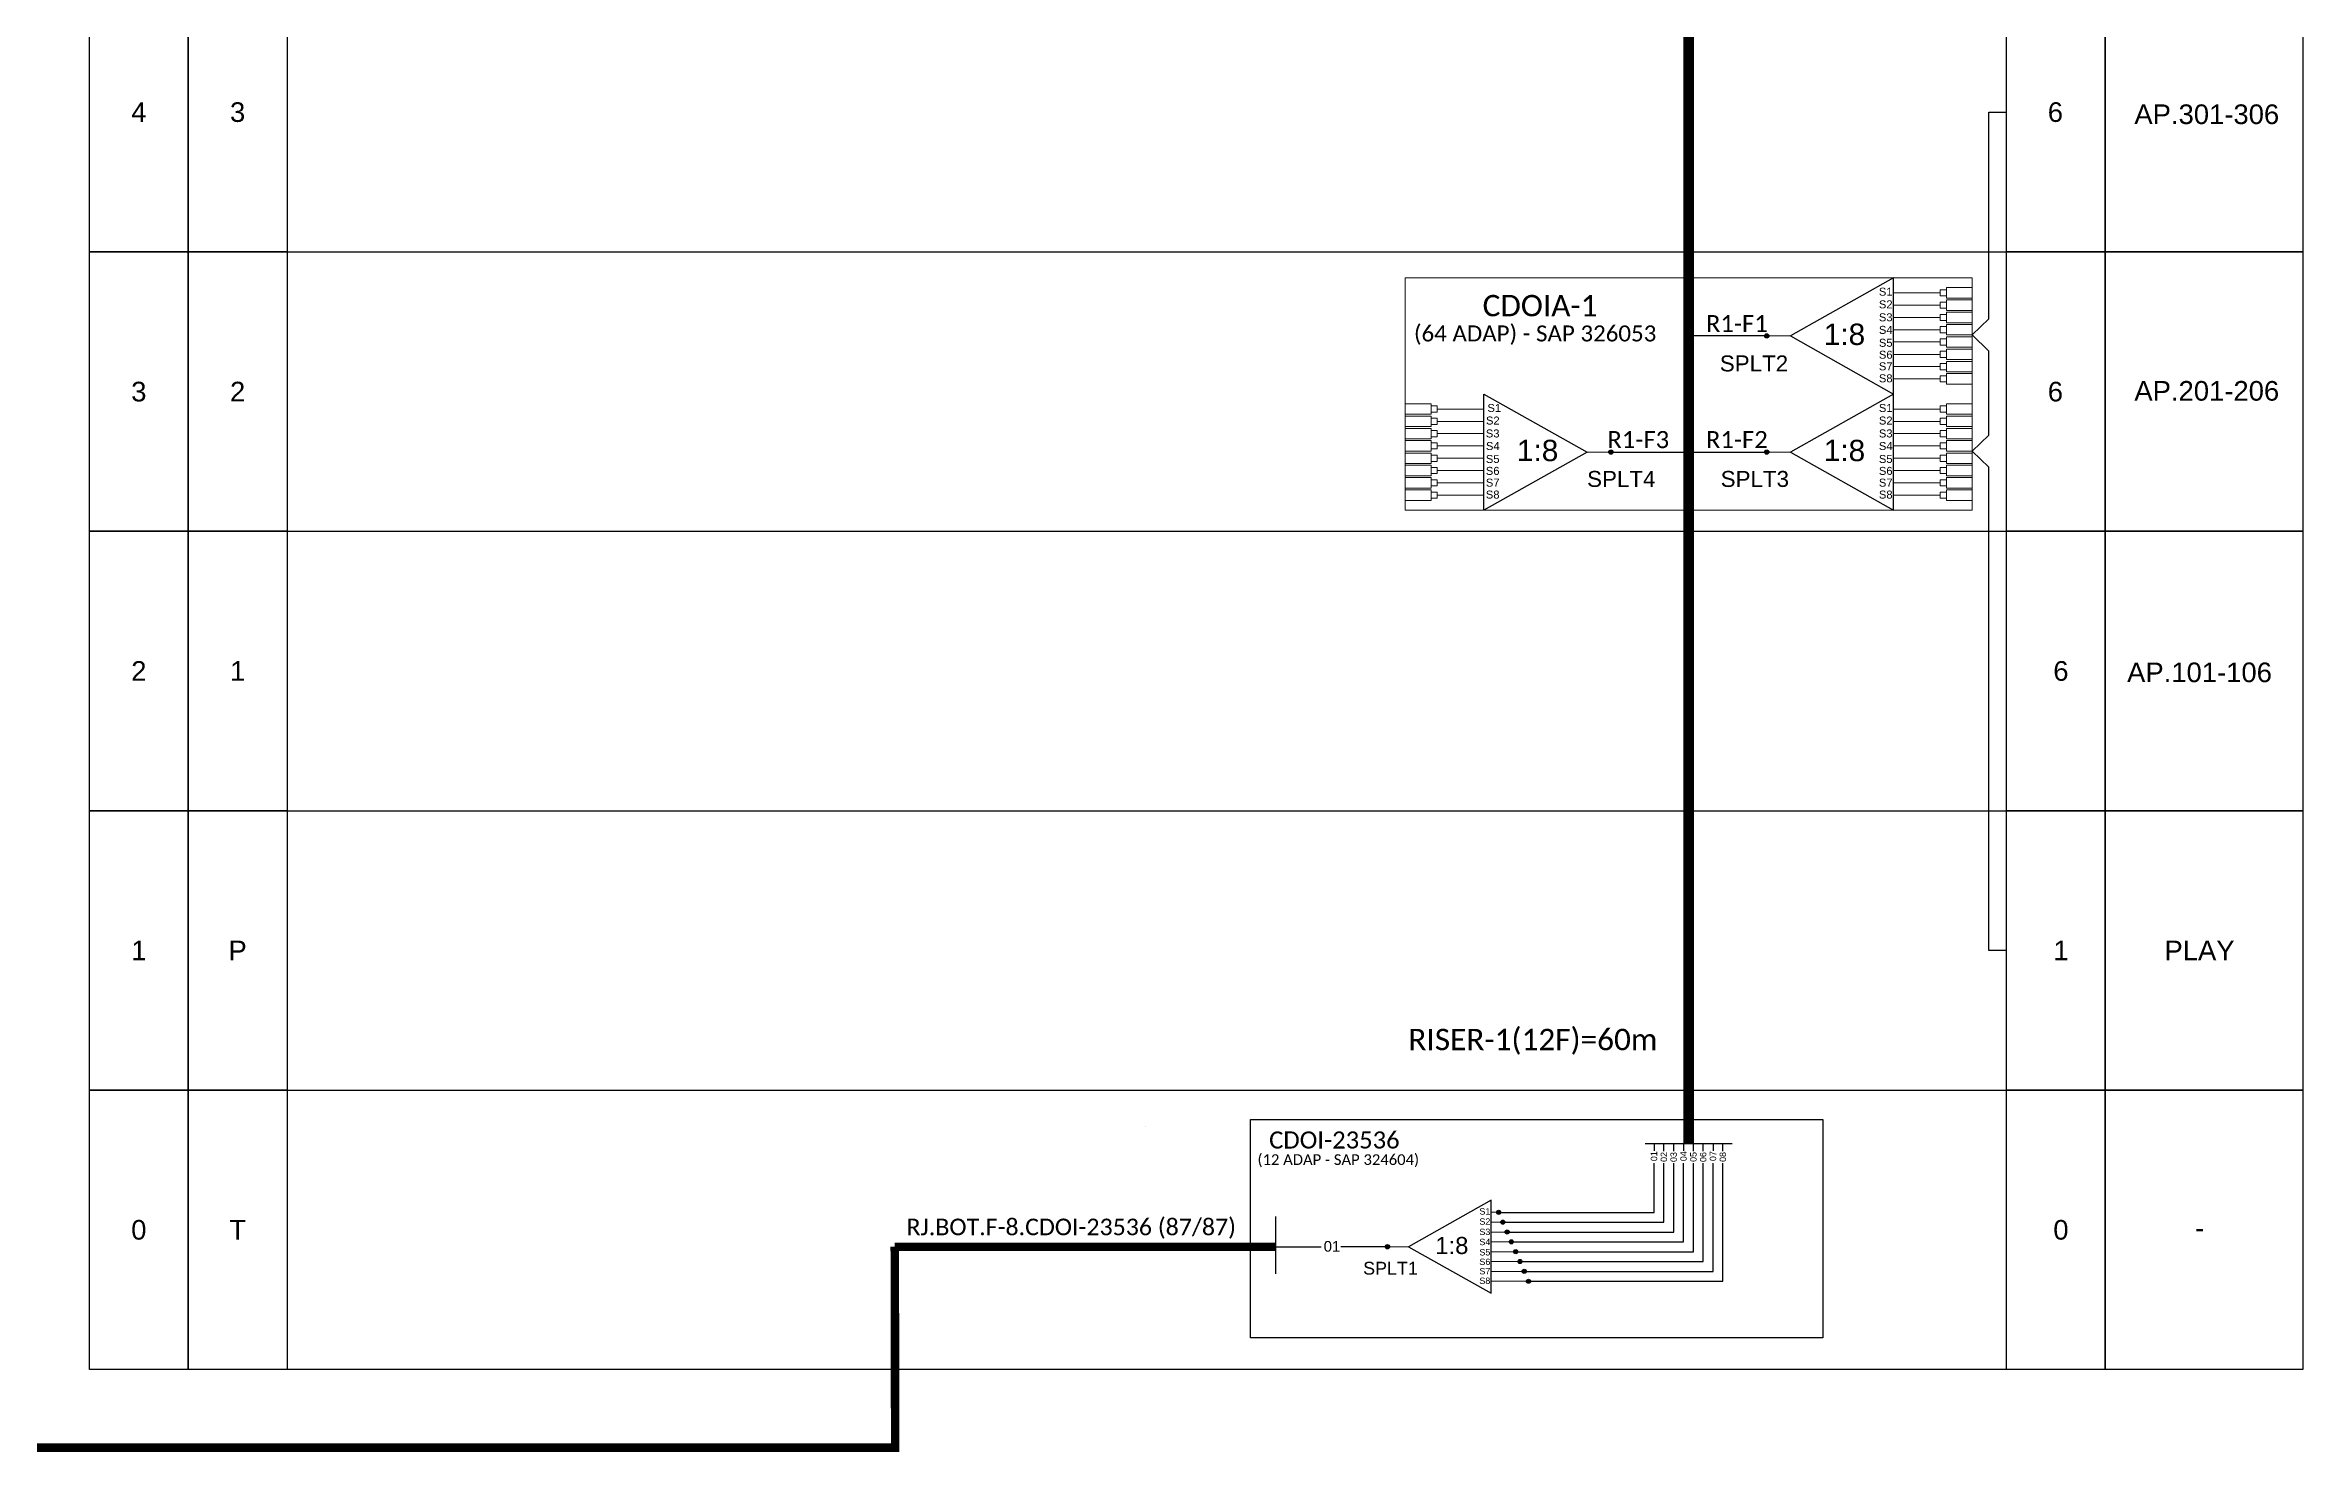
# Paper-space layout 'CDOI-23535-23536' of a CAD drawing. Extents: x 1042 to 2895, y 14 to 608.
# Drawn here: x 2479.8 to 2691.4, y 168.9 to 300.8 of the extents above; entities that cross this region are included whole.
import ezdxf
from ezdxf.enums import TextEntityAlignment as Align

# ---------------------------------------------------------------- set-up
doc = ezdxf.new("R2010")
doc.units = ezdxf.units.DM
doc.header["$MEASUREMENT"] = 0
doc.header["$PDMODE"] = 33
doc.header["$PDSIZE"] = 1e-05
doc.layers.add('cerco área', color=2, linetype='Continuous')
doc.styles.add('ARIAL', font='arial.ttf')
doc.styles.add('MtXpl_Calibri', font='calibri.ttf')
doc.styles.add('WMF-Calibri0', font='calibri.ttf')
doc.linetypes.add('FENCELINE1', pattern='A,0.25,-0.1,[133,ltypeshp.shx,S=0.1,R=0,X=-0.1,Y=0],-0.1,1', length=1.45)

# ---------------------------------------------------------------- blocks, each defined once
blk = doc.blocks.new('LEG_64ADAP_ESQ')
blk.add_point((0, 0))
at = {"color": 1, "style": 'WMF-Calibri0', "flags": 4}
blk.add_attdef('CDO', (-4.08, -3.61), '', height=2, dxfattribs=at)
blk.add_attdef('MODELO', text='', height=1.5, dxfattribs=at).set_placement((-1.47, -5.97), align=Align.CENTER)
blk = doc.blocks.new('SPLITTER_')
blk.add_point((0, 0))
at = {"style": 'ARIAL', "flags": 4}
blk.add_attdef('SPLT', (0, -3.26), '', height=1.5, dxfattribs=at)
blk = doc.blocks.new('A$C415C251F')
at = {"color": 3}
blk.add_point((0, 0), dxfattribs=at)
blk = doc.blocks.new('LEG_CDOIA8_C-SPLT_ESQ')
at = {"color": 3, "extrusion": (0, 0, -1), "xscale": -1, "zscale": -1}
blk.add_blockref('A$C415C251F', (0, 0), dxfattribs=at)
at = {"color": 1, "style": 'WMF-Calibri0', "flags": 4}
blk.add_attdef('CDO', (21.44, -2.61), '', height=2, dxfattribs=at)
blk.add_attdef('MODELO', text='', height=1.5, dxfattribs=at).set_placement((22.54, -4.54), align=Align.CENTER)
at = {"style": 'ARIAL', "flags": 4}
blk.add_attdef('SPLITAGEM', text='', height=1.5, dxfattribs=at).set_placement((18.61, -12.59), align=Align.CENTER)
blk = doc.blocks.new('SPLT_1-8_DIV_DIR')
h = blk.add_hatch(color=3)
h.dxf.hatch_style = 1
edge = h.paths.add_edge_path()
edge.add_arc((12.77, 4.04), 0.242, 0, 360)
h = blk.add_hatch(color=3)
h.dxf.hatch_style = 1
edge = h.paths.add_edge_path()
edge.add_arc((13.27, 2.88), 0.242, 0, 360)
h = blk.add_hatch(color=3)
h.dxf.hatch_style = 1
edge = h.paths.add_edge_path()
edge.add_arc((13.77, 1.73), 0.242, 0, 360)
h = blk.add_hatch(color=3)
h.dxf.hatch_style = 1
edge = h.paths.add_edge_path()
edge.add_arc((14.27, 0.58), 0.242, 0, 360)
h = blk.add_hatch(color=3)
h.dxf.hatch_style = 1
edge = h.paths.add_edge_path()
edge.add_arc((14.77, -0.58), 0.242, 0, 360)
h = blk.add_hatch(color=3)
h.dxf.hatch_style = 1
edge = h.paths.add_edge_path()
edge.add_arc((15.27, -1.73), 0.242, 0, 360)
h = blk.add_hatch(color=3)
h.dxf.hatch_style = 1
edge = h.paths.add_edge_path()
edge.add_arc((15.77, -2.88), 0.242, 0, 360)
h = blk.add_hatch(color=3)
h.dxf.hatch_style = 1
edge = h.paths.add_edge_path()
edge.add_arc((16.27, -4.04), 0.242, 0, 360)
at = {"color": 1}
blk.add_lwpolyline([(11.89, 5.45), (2.22, 0), (11.89, -5.45), (11.89, 5.45)], dxfattribs=at)
at = {"color": 7, "lineweight": 0}
for points in [[(12.77, 4.04), (11.89, 4.04)], [(11.89, 2.88), (13.27, 2.88)], [(11.89, 1.73), (13.77, 1.73)], [(11.89, 0.58), (14.27, 0.58)], [(11.89, -0.58), (14.77, -0.58)], [(11.89, -1.73), (15.27, -1.73)], [(11.89, -2.88), (15.77, -2.88)], [(11.89, -4.04), (16.27, -4.04)]]:
    blk.add_lwpolyline(points, dxfattribs=at)
at = {"color": 1, "lineweight": 0}
blk.add_lwpolyline([(2.22, 0), (0, 0)], dxfattribs=at)
at = {"color": 3}
for centre in [(12.77, 4.04), (13.27, 2.88), (13.77, 1.73), (14.27, 0.58), (14.77, -0.58), (15.27, -1.73), (15.77, -2.88), (16.27, -4.04)]:
    blk.add_circle(centre, 0.242, dxfattribs=at)
at = {"color": 1, "style": 'ARIAL'}
for s, height, p in [('S1', 0.75, (10.52, 3.77)), ('S2', 0.75, (10.52, 2.58)), ('1:8', 2, (5.35, -0.85)), ('S3', 0.75, (10.52, 1.37)), ('S4', 0.75, (10.52, 0.19)), ('S5', 0.75, (10.52, -1.02)), ('S6', 0.75, (10.52, -2.14)), ('S7', 0.75, (10.52, -3.24)), ('S8', 0.75, (10.52, -4.36))]:
    blk.add_text(s, height=height, dxfattribs=at).set_placement(p)

psp = doc.layouts.new('CDOI-23535-23536')

# ---------------------------------------------------------------- hatches: boundary and pattern name
h = psp.add_hatch(color=3)
h.dxf.hatch_style = 1
edge = h.paths.add_edge_path()
edge.add_arc((2641.15, 273.53), 0.205, 0, 360)
h = psp.add_hatch(color=3)
h.dxf.hatch_style = 1
edge = h.paths.add_edge_path()
edge.add_arc((2626.54, 262.64), 0.205, 0, 360)
h = psp.add_hatch(color=3)
h.dxf.hatch_style = 1
edge = h.paths.add_edge_path()
edge.add_arc((2641.15, 262.64), 0.205, 0, 360)
h = psp.add_hatch(color=3)
h.dxf.hatch_style = 1
edge = h.paths.add_edge_path()
edge.add_arc((2605.6, 188.14), 0.205, 0, 360)

# ---------------------------------------------------------------- linework, layer by layer
at = {"color": 0}
for p, q in [((2502.46, 202.83), (2663.62, 202.83)), ((2663.62, 202.83), (2672.88, 202.83)), ((2663.62, 176.63), (2663.62, 202.83)), ((2672.88, 202.83), (2691.39, 202.83)), ((2672.88, 176.63), (2672.88, 202.83)), ((2672.88, 202.83), (2672.88, 176.63)), ((2691.39, 202.83), (2691.39, 176.63)), ((2663.62, 176.63), (2502.46, 176.63)), ((2672.88, 176.63), (2663.62, 176.63)), ((2691.39, 176.63), (2672.88, 176.63))]:
    psp.add_line(p, q, dxfattribs=at)
at = {"color": 5, "const_width": 1}
psp.add_lwpolyline([(2633.84, 341.22), (2633.84, 197.81)], dxfattribs=at)
at = {"color": 0}
for points in [[(2483.94, 307.61), (2493.2, 307.61), (2493.2, 281.41), (2483.94, 281.41)], [(2493.2, 307.61), (2502.46, 307.61), (2502.46, 281.41), (2493.2, 281.41)], [(2663.62, 307.61), (2672.88, 307.61), (2672.88, 281.41), (2663.62, 281.41)], [(2672.88, 307.61), (2691.39, 307.61), (2691.39, 281.41), (2672.88, 281.41)], [(2483.94, 281.41), (2493.2, 281.41), (2493.2, 255.22), (2483.94, 255.22)], [(2493.2, 281.41), (2502.46, 281.41), (2502.46, 255.22), (2493.2, 255.22)], [(2663.62, 281.41), (2672.88, 281.41), (2672.88, 255.22), (2663.62, 255.22)], [(2672.88, 281.41), (2691.39, 281.41), (2691.39, 255.22), (2672.88, 255.22)], [(2483.94, 255.22), (2493.2, 255.22), (2493.2, 229.02), (2483.94, 229.02)], [(2493.2, 255.22), (2502.46, 255.22), (2502.46, 229.02), (2493.2, 229.02)], [(2663.62, 255.22), (2672.88, 255.22), (2672.88, 229.02), (2663.62, 229.02)], [(2672.88, 255.22), (2691.39, 255.22), (2691.39, 229.02), (2672.88, 229.02)], [(2483.94, 229.02), (2493.2, 229.02), (2493.2, 202.83), (2483.94, 202.83)], [(2493.2, 229.02), (2502.46, 229.02), (2502.46, 202.83), (2493.2, 202.83)], [(2663.62, 229.02), (2672.88, 229.02), (2672.88, 202.83), (2663.62, 202.83)], [(2672.88, 229.02), (2691.39, 229.02), (2691.39, 202.83), (2672.88, 202.83)], [(2483.94, 202.83), (2493.2, 202.83), (2493.2, 176.63), (2483.94, 176.63)], [(2493.2, 202.83), (2502.46, 202.83), (2502.46, 176.63), (2493.2, 176.63)]]:
    psp.add_lwpolyline(points, close=True, dxfattribs=at)
at = {"color": 3}
for points in [[(2661.97, 265.39), (2661.97, 265.39), (2661.97, 272.11), (2660.4, 273.62), (2661.97, 275.12), (2661.97, 294.51), (2663.62, 294.51)], [(2663.62, 215.92), (2661.97, 215.92), (2661.97, 261.21), (2660.4, 262.72), (2661.97, 264.23), (2661.97, 265.39)], [(2595.13, 188.14), (2599.38, 188.14), (2599.38, 188.14)], [(2605.39, 188.14), (2601.24, 188.14)]]:
    psp.add_lwpolyline(points, dxfattribs=at)
for points in [[(2502.46, 281.41), (2663.62, 281.41)], [(2502.46, 255.22), (2663.62, 255.22)], [(2502.46, 229.02), (2663.62, 229.02)]]:
    psp.add_lwpolyline(points)
at = {"color": 1, "lineweight": 0}
psp.add_lwpolyline([(2607.27, 278.98), (2660.4, 278.98), (2660.4, 257.19), (2607.27, 257.19)], close=True, dxfattribs=at)
at = {"color": 1}
for points in [[(2653.03, 278.98), (2643.37, 273.53), (2653.03, 268.08), (2653.03, 278.98)], [(2614.64, 268.08), (2624.31, 262.64), (2614.64, 257.19), (2614.64, 268.08)], [(2653.03, 268.08), (2643.37, 262.64), (2653.03, 257.19), (2653.03, 268.08)], [(2595.13, 185.59), (2595.13, 190.97)]]:
    psp.add_lwpolyline(points, dxfattribs=at)
at = {"color": 3, "lineweight": 0}
for points in [[(2657.41, 277.57), (2653.03, 277.57)], [(2657.99, 278.06), (2657.99, 277.08)], [(2657.99, 278.06), (2660.4, 278.06)], [(2653.03, 276.42), (2657.41, 276.42)], [(2653.03, 275.26), (2657.41, 275.26)], [(2657.99, 277.08), (2660.4, 277.08)], [(2657.99, 276.91), (2657.99, 275.92)], [(2657.99, 276.91), (2660.4, 276.91)], [(2657.99, 275.92), (2660.4, 275.92)], [(2657.99, 275.76), (2657.99, 274.77)], [(2657.99, 275.76), (2660.4, 275.76)], [(2653.03, 274.11), (2657.41, 274.11)], [(2657.99, 274.77), (2660.4, 274.77)], [(2657.99, 274.6), (2657.99, 273.62)], [(2657.99, 274.6), (2660.4, 274.6)], [(2657.99, 273.62), (2660.4, 273.62)], [(2657.99, 273.45), (2657.99, 272.46)], [(2657.99, 273.45), (2660.4, 273.45)], [(2653.03, 272.96), (2657.41, 272.96)], [(2653.03, 271.8), (2657.41, 271.8)], [(2657.99, 272.46), (2660.4, 272.46)], [(2657.99, 272.3), (2657.99, 271.31)], [(2657.99, 272.3), (2660.4, 272.3)], [(2657.99, 271.31), (2660.4, 271.31)], [(2657.99, 271.14), (2657.99, 270.16)], [(2657.99, 271.14), (2660.4, 271.14)], [(2653.03, 270.65), (2657.41, 270.65)], [(2653.03, 269.5), (2657.41, 269.5)], [(2657.99, 270.16), (2660.4, 270.16)], [(2657.99, 269.99), (2657.99, 269)], [(2657.99, 269.99), (2660.4, 269.99)], [(2657.99, 269), (2660.4, 269)], [(2609.69, 267.17), (2607.27, 267.17)], [(2609.69, 267.17), (2609.69, 266.18)], [(2610.26, 266.67), (2614.64, 266.67)], [(2657.41, 266.67), (2653.03, 266.67)], [(2657.99, 267.17), (2657.99, 266.18)], [(2657.99, 267.17), (2660.4, 267.17)], [(2609.69, 266.18), (2607.27, 266.18)], [(2609.69, 266.01), (2607.27, 266.01)], [(2609.69, 265.03), (2607.27, 265.03)], [(2609.69, 264.86), (2607.27, 264.86)], [(2609.69, 266.01), (2609.69, 265.03)], [(2609.69, 264.86), (2609.69, 263.87)], [(2614.64, 265.52), (2610.26, 265.52)], [(2653.03, 265.52), (2657.41, 265.52)], [(2657.99, 266.18), (2660.4, 266.18)], [(2657.99, 266.01), (2657.99, 265.03)], [(2657.99, 266.01), (2660.4, 266.01)], [(2657.99, 265.03), (2660.4, 265.03)], [(2657.99, 264.86), (2657.99, 263.87)], [(2657.99, 264.86), (2660.4, 264.86)], [(2609.69, 263.87), (2607.27, 263.87)], [(2609.69, 263.71), (2607.27, 263.71)], [(2609.69, 262.72), (2607.27, 262.72)], [(2609.69, 262.55), (2607.27, 262.55)], [(2609.69, 263.71), (2609.69, 262.72)], [(2609.69, 262.55), (2609.69, 261.57)], [(2614.64, 264.37), (2610.26, 264.37)], [(2614.64, 263.21), (2610.26, 263.21)], [(2653.03, 264.37), (2657.41, 264.37)], [(2653.03, 263.21), (2657.41, 263.21)], [(2657.99, 263.87), (2660.4, 263.87)], [(2657.99, 263.71), (2657.99, 262.72)], [(2657.99, 263.71), (2660.4, 263.71)], [(2657.99, 262.72), (2660.4, 262.72)], [(2657.99, 262.55), (2657.99, 261.57)], [(2657.99, 262.55), (2660.4, 262.55)], [(2609.69, 261.57), (2607.27, 261.57)], [(2609.69, 261.4), (2607.27, 261.4)], [(2609.69, 260.41), (2607.27, 260.41)], [(2609.69, 261.4), (2609.69, 260.41)], [(2614.64, 262.06), (2610.26, 262.06)], [(2614.64, 260.91), (2610.26, 260.91)], [(2653.03, 262.06), (2657.41, 262.06)], [(2653.03, 260.91), (2657.41, 260.91)], [(2657.99, 261.57), (2660.4, 261.57)], [(2657.99, 261.4), (2657.99, 260.41)], [(2657.99, 261.4), (2660.4, 261.4)], [(2657.99, 260.41), (2660.4, 260.41)], [(2609.69, 260.25), (2607.27, 260.25)], [(2609.69, 259.26), (2607.27, 259.26)], [(2609.69, 259.09), (2607.27, 259.09)], [(2609.69, 260.25), (2609.69, 259.26)], [(2609.69, 259.09), (2609.69, 258.11)], [(2614.64, 259.75), (2610.26, 259.75)], [(2614.64, 258.6), (2610.26, 258.6)], [(2653.03, 259.75), (2657.41, 259.75)], [(2653.03, 258.6), (2657.41, 258.6)], [(2657.99, 260.25), (2657.99, 259.26)], [(2657.99, 260.25), (2660.4, 260.25)], [(2657.99, 259.26), (2660.4, 259.26)], [(2657.99, 259.09), (2657.99, 258.11)], [(2657.99, 259.09), (2660.4, 259.09)], [(2657.99, 258.11), (2660.4, 258.11)]]:
    psp.add_lwpolyline(points, dxfattribs=at)
for points in [[(2657.41, 277.86), (2657.99, 277.86), (2657.99, 277.28), (2657.41, 277.28)], [(2657.41, 276.7), (2657.99, 276.7), (2657.99, 276.13), (2657.41, 276.13)], [(2657.41, 275.55), (2657.99, 275.55), (2657.99, 274.98), (2657.41, 274.98)], [(2657.41, 274.4), (2657.99, 274.4), (2657.99, 273.82), (2657.41, 273.82)], [(2657.41, 273.24), (2657.99, 273.24), (2657.99, 272.67), (2657.41, 272.67)], [(2657.41, 272.09), (2657.99, 272.09), (2657.99, 271.52), (2657.41, 271.52)], [(2657.41, 270.94), (2657.99, 270.94), (2657.99, 270.36), (2657.41, 270.36)], [(2657.41, 269.78), (2657.99, 269.78), (2657.99, 269.21), (2657.41, 269.21)], [(2610.26, 266.96), (2609.69, 266.96), (2609.69, 266.39), (2610.26, 266.39)], [(2657.41, 266.96), (2657.99, 266.96), (2657.99, 266.39), (2657.41, 266.39)], [(2610.26, 265.81), (2609.69, 265.81), (2609.69, 265.23), (2610.26, 265.23)], [(2610.26, 264.65), (2609.69, 264.65), (2609.69, 264.08), (2610.26, 264.08)], [(2657.41, 265.81), (2657.99, 265.81), (2657.99, 265.23), (2657.41, 265.23)], [(2657.41, 264.65), (2657.99, 264.65), (2657.99, 264.08), (2657.41, 264.08)], [(2610.26, 263.5), (2609.69, 263.5), (2609.69, 262.93), (2610.26, 262.93)], [(2657.41, 263.5), (2657.99, 263.5), (2657.99, 262.93), (2657.41, 262.93)], [(2610.26, 262.35), (2609.69, 262.35), (2609.69, 261.77), (2610.26, 261.77)], [(2610.26, 261.19), (2609.69, 261.19), (2609.69, 260.62), (2610.26, 260.62)], [(2657.41, 262.35), (2657.99, 262.35), (2657.99, 261.77), (2657.41, 261.77)], [(2657.41, 261.19), (2657.99, 261.19), (2657.99, 260.62), (2657.41, 260.62)], [(2610.26, 260.04), (2609.69, 260.04), (2609.69, 259.47), (2610.26, 259.47)], [(2610.26, 258.89), (2609.69, 258.89), (2609.69, 258.31), (2610.26, 258.31)], [(2657.41, 260.04), (2657.99, 260.04), (2657.99, 259.47), (2657.41, 259.47)], [(2657.41, 258.89), (2657.99, 258.89), (2657.99, 258.31), (2657.41, 258.31)]]:
    psp.add_lwpolyline(points, close=True, dxfattribs=at)
at = {"color": 5}
for points in [[(2641.14, 273.53), (2633.84, 273.53)], [(2626.53, 262.64), (2641.14, 262.64)], [(2629.75, 197.81), (2637.92, 197.81)], [(2630.59, 197.81), (2630.59, 197.12)], [(2631.51, 197.11), (2631.51, 197.81)], [(2632.43, 197.1), (2632.43, 197.79)], [(2633.35, 197.81), (2633.35, 197.12)], [(2634.27, 197.11), (2634.27, 197.81)], [(2635.19, 197.1), (2635.19, 197.8)], [(2636.12, 197.81), (2636.12, 197.12)], [(2637.04, 197.11), (2637.04, 197.81)], [(2616.02, 191.36), (2630.59, 191.36), (2630.59, 195.99)], [(2616.42, 190.44), (2631.51, 190.44), (2631.51, 195.99)], [(2616.82, 189.52), (2632.43, 189.52), (2632.43, 195.99)], [(2617.22, 188.6), (2633.35, 188.6), (2633.35, 195.99)], [(2617.62, 187.68), (2634.27, 187.68), (2634.27, 195.99)], [(2618.02, 186.75), (2635.19, 186.75), (2635.19, 195.99)], [(2618.42, 185.83), (2636.12, 185.83), (2636.12, 195.99)], [(2618.82, 184.91), (2637.04, 184.91), (2637.04, 195.99)]]:
    psp.add_lwpolyline(points, dxfattribs=at)
at = {"color": 1, "lineweight": 0}
for points in [[(2643.37, 273.53), (2641.14, 273.53)], [(2624.31, 262.64), (2626.53, 262.64)], [(2643.37, 262.64), (2641.14, 262.64)]]:
    psp.add_lwpolyline(points, dxfattribs=at)
at = {"color": 1}
psp.add_lwpolyline([(2592.75, 200.08), (2646.39, 200.08), (2646.39, 179.61), (2592.75, 179.61)], close=True, dxfattribs=at)
at = {"color": 1, "const_width": 0.8}
for points in [[(2343.66, 184.88), (2373.7, 184.88), (2373.7, 169.31), (2559.46, 169.31), (2559.42, 188.14)], [(2595.13, 188.14), (2559.42, 188.14), (2559.42, 188.14), (2559.42, 188.14)]]:
    psp.add_lwpolyline(points, dxfattribs=at)
at = {"color": 3}
for centre in [(2641.15, 273.53), (2626.54, 262.64), (2641.15, 262.64), (2605.6, 188.14)]:
    psp.add_circle(centre, 0.205, dxfattribs=at)
for p in [(2643.37, 273.53), (2624.31, 262.64)]:
    psp.add_point(p)
at = {"layer": 'cerco área', "color": 3, "lineweight": 0}
psp.add_lwpolyline([(2609.69, 258.09), (2607.27, 258.09)], dxfattribs=at)

# ---------------------------------------------------------------- block references
ref = psp.add_blockref('LEG_64ADAP_ESQ', (2620.91, 278.98))
ref.add_attrib('CDO', 'CDOIA-1', (2614.52, 275.37), dxfattribs={"color": 1, "height": 2, "style": 'WMF-Calibri0'})
ref.add_attrib('MODELO', '(64 ADAP) - SAP 326053', dxfattribs={"color": 1, "height": 1.5, "style": 'WMF-Calibri0'}).set_placement((2619.44, 273.01), align=Align.CENTER)
ref = psp.add_blockref('SPLITTER_', (2643.37, 262.64), dxfattribs=dict(xscale=-1))
ref.add_attrib('SPLT', 'SPLT3', (2636.83, 259.37), dxfattribs={"height": 1.5, "style": 'ARIAL'})
at = {"color": 3}
ref = psp.add_blockref('LEG_CDOIA8_C-SPLT_ESQ', (2582.95, 199.44), dxfattribs=dict(at, xscale=0.8000000000001819, yscale=0.8000000000001819, zscale=0.8000000000001819))
ref.add_attrib('CDO', 'CDOI-23536', (2594.51, 197.35), dxfattribs={"color": 1, "height": 1.6, "style": 'WMF-Calibri0'})
ref.add_attrib('MODELO', '(12 ADAP - SAP 324604)', dxfattribs={"color": 1, "height": 1, "style": 'WMF-Calibri0'}).set_placement((2600.99, 195.81), align=Align.CENTER)
at = {"xscale": 0.8000000000001819, "yscale": 0.8000000000001819, "zscale": 0.8000000000001819}
psp.add_blockref('SPLT_1-8_DIV_DIR', (2605.8, 188.14), dxfattribs=at)
ref = psp.add_blockref('SPLITTER_', (2603.32, 188.14), dxfattribs=dict(xscale=0.8000000000001819, yscale=0.8000000000001819, zscale=0.8000000000001819))
ref.add_attrib('SPLT', 'SPLT1', (2603.32, 185.53), dxfattribs={"height": 1.2, "style": 'ARIAL'})

# ---------------------------------------------------------------- texts
at = {"color": 0, "style": 'ARIAL'}
for s, p in [('4', (2488.57, 294.51)), ('3', (2497.83, 294.51)), ('6', (2668.2, 294.51)), ('AP.301-306', (2682.39, 294.31)), ('3', (2488.57, 268.31)), ('2', (2497.83, 268.31)), ('6', (2668.2, 268.31)), ('AP.201-206', (2682.39, 268.38)), ('2', (2488.57, 242.12)), ('1', (2497.83, 242.12)), ('6', (2668.72, 242.12)), ('AP.101-106', (2681.71, 241.99)), ('1', (2488.57, 215.92)), ('P', (2497.83, 215.92)), ('1', (2668.72, 215.92)), ('PLAY', (2681.71, 215.92)), ('0', (2488.57, 189.73)), ('T', (2497.83, 189.73)), ('0', (2668.72, 189.73)), ('-', (2681.71, 189.9))]:
    psp.add_text(s, height=1.84, dxfattribs=at).set_placement(p, align=Align.MIDDLE_CENTER)
at = {"color": 1, "style": 'ARIAL'}
for s, height, p in [('S1', 0.75, (2651.66, 277.3)), ('S2', 0.75, (2651.66, 276.11)), ('S3', 0.75, (2651.66, 274.9)), ('1:8', 2, (2646.49, 272.68)), ('S4', 0.75, (2651.66, 273.72)), ('S5', 0.75, (2651.66, 272.51)), ('S6', 0.75, (2651.66, 271.39)), ('S7', 0.75, (2651.66, 270.3)), ('S8', 0.75, (2651.66, 269.18)), ('S1', 0.75, (2614.97, 266.4)), ('S1', 0.75, (2651.66, 266.4)), ('S3', 0.75, (2614.82, 264.01)), ('S2', 0.75, (2614.83, 265.22)), ('S2', 0.75, (2651.66, 265.22)), ('S3', 0.75, (2651.66, 264.01)), ('S4', 0.75, (2614.83, 262.83)), ('1:8', 2, (2617.73, 261.79)), ('1:8', 2, (2646.49, 261.79)), ('S4', 0.75, (2651.66, 262.83)), ('S5', 0.75, (2614.82, 261.62)), ('S6', 0.75, (2614.82, 260.5)), ('S5', 0.75, (2651.66, 261.62)), ('S6', 0.75, (2651.66, 260.5)), ('S7', 0.75, (2614.82, 259.4)), ('S8', 0.75, (2614.82, 258.28)), ('S7', 0.75, (2651.66, 259.4)), ('S8', 0.75, (2651.66, 258.28))]:
    psp.add_text(s, height=height, dxfattribs=at).set_placement(p)
at = {"color": 5, "style": 'WMF-Calibri0'}
for s, height, p in [('R1-F1', 1.6, (2635.45, 273.89)), ('R1-F3', 1.6, (2626.21, 263.01)), ('R1-F2', 1.6, (2635.45, 263.01)), ('RISER-1(12F)=60m', 2, (2607.56, 206.57))]:
    psp.add_text(s, height=height, dxfattribs=at).set_placement(p)
at = {"style": 'ARIAL'}
psp.add_text('SPLT2', height=1.5, dxfattribs=at).set_placement((2639.95, 270.2), align=Align.CENTER)
psp.add_text('SPLT4', height=1.5, dxfattribs=at).set_placement((2624.31, 259.37))
for s, p in [('01', (2630.58, 196.63)), ('02', (2631.5, 196.56)), ('03', (2632.42, 196.55)), ('04', (2633.34, 196.63)), ('05', (2634.27, 196.56)), ('06', (2635.19, 196.55)), ('07', (2636.11, 196.64)), ('08', (2637.03, 196.56))]:
    psp.add_text(s, height=0.6, rotation=90, dxfattribs=at).set_placement(p, align=Align.MIDDLE_CENTER)
at = {"color": 1, "linetype": 'FENCELINE1', "style": 'MtXpl_Calibri'}
psp.add_text('RJ.BOT.F-8.CDOI-23536 (87/87)', height=1.556, dxfattribs=at).set_placement((2560.52, 189.22))
at = {"style": 'ARIAL'}
psp.add_text('01', height=1, dxfattribs=at).set_placement((2600.4, 188.18), align=Align.MIDDLE_CENTER)

doc.saveas('drawing.dxf')
